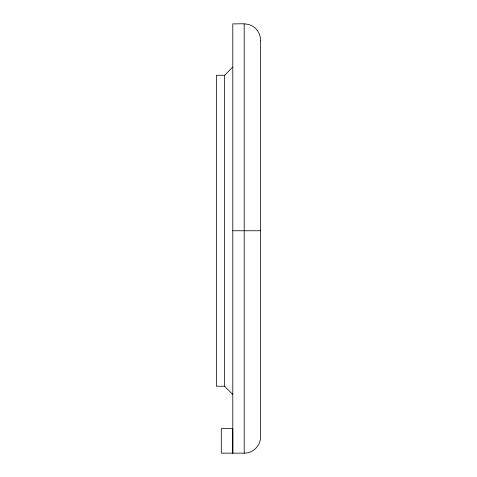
<?xml version="1.0" encoding="UTF-8"?>
<svg xmlns="http://www.w3.org/2000/svg" width="477" height="477" viewBox="0 0 477 477"><rect width="100%" height="100%" fill="white"/><g stroke="black" fill="none" stroke-linecap="round" stroke-linejoin="round"><path stroke-width="0.72" d="M232.788 394.419L224.607 386.233L224.607 75.265L232.788 67.084M260.579 40.217C260.549 34.773 257.687 29.538 253.168 26.515C247.134 22.497 239.561 24.19 232.788 23.85L232.788 453.15L232.788 428.596L221.298 428.602L221.298 453.15L244.212 453.15C252.953 453.377 260.8 445.53 260.579 436.783L260.579 40.342M224.607 75.265L216.421 75.265L216.421 386.233L224.607 386.233M232.788 230.749L260.579 230.749M244.212 23.987L244.212 453.15"/></g></svg>
